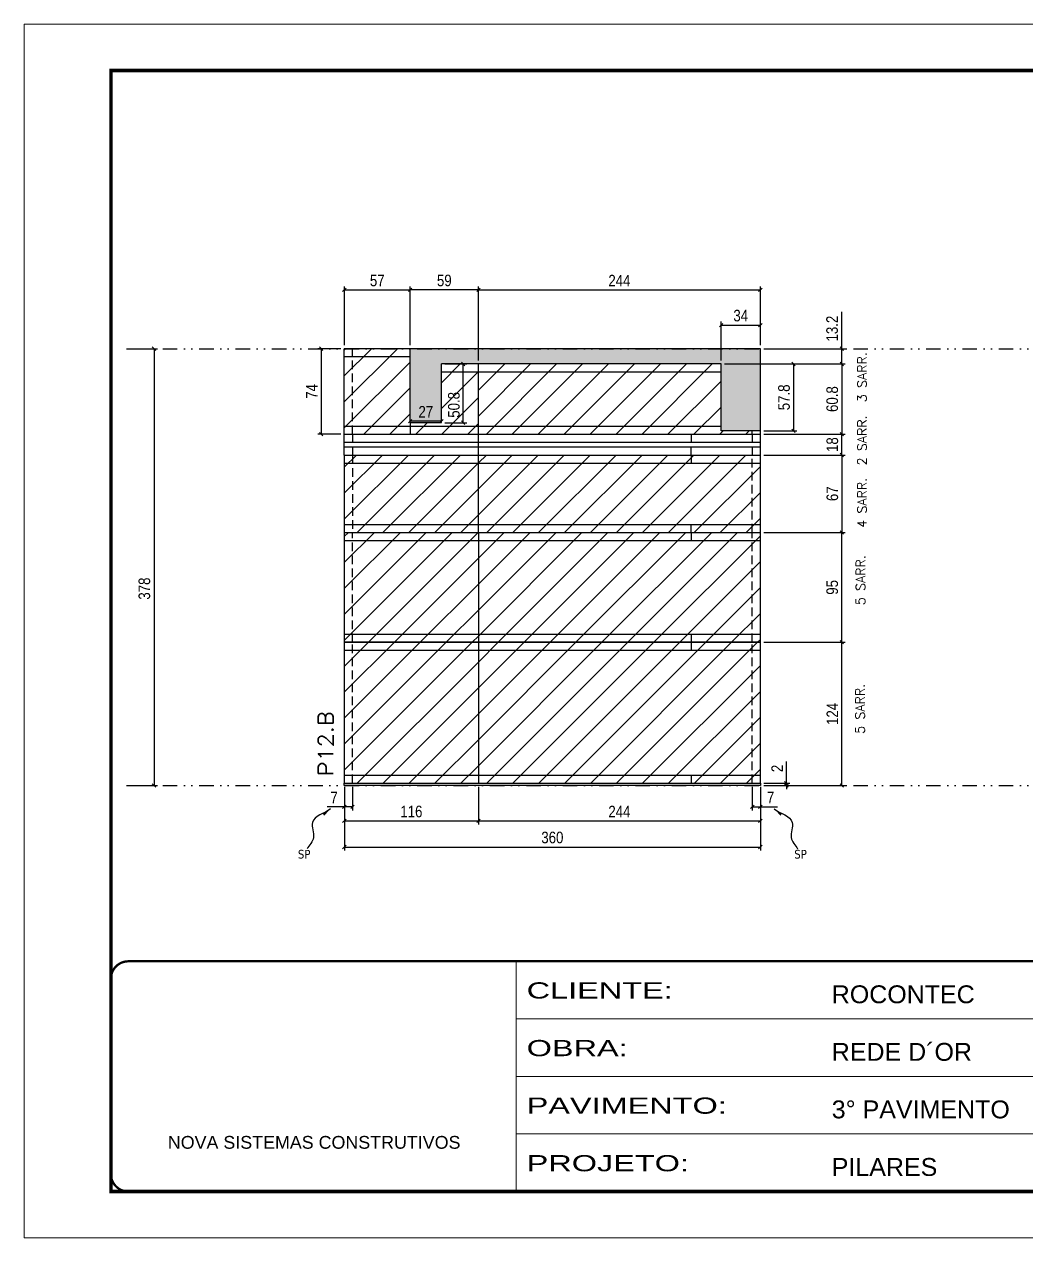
# Model space of a CAD drawing. Extents: x 2949 to 9203, y -16089 to 12527.
# Drawn here: x 6133 to 6999, y -2306 to -1256 of the extents above; entities that cross this region are included whole.
import ezdxf

# ---------------------------------------------------------------- set-up
doc = ezdxf.new("R2010")
doc.units = 0
for name, pattern in [('CONTINUO', [0]), ('DASHED', [0.75, 0.5, -0.25]), ('DIVIDE2', [0.625, 0.25, -0.125, 0, -0.125, 0, -0.125]), ('HIDDEN', [0.375, 0.25, -0.125])]:
    doc.linetypes.add(name, pattern=pattern)
for name, color, linetype in [('COTA', 241, 'Continuous'), ('cotas', 4, 'Continuous'), ('Nível', 160, 'Continuous'), ('Painéis', 200, 'Continuous'), ('SARR_2.2x7', 40, 'Continuous'), ('Sarrafo de Pressão', 42, 'HIDDEN'), ('texto', 7, 'Continuous')]:
    doc.layers.add(name, color=color, linetype=linetype)
for name, color, linetype, lineweight in [('Folhas', 255, 'Continuous', 9), ('Hachura', 251, 'Continuous', 9), ('SARRAFO DE PRESSAO', 251, 'DASHED', 9), ('Texto Seção', 7, 'Continuous', 15)]:
    doc.layers.add(name, color=color, linetype=linetype, lineweight=lineweight)
doc.styles.add('ARIAL', font='arial.ttf')
doc.styles.add('COTA TECNICA', font='techl___.ttf', dxfattribs={"height": 10})
doc.styles.add('COTA TECNICA-50', font='techl___.ttf', dxfattribs={"height": 10})
doc.styles.add('REGUA-120', font='ROMANS.shx', dxfattribs={"height": 15})
doc.styles.add('ROMANS', font='romans.shx')
doc.styles.get("Standard").update_dxf_attribs({"font": 'arial.ttf'})
doc.styles.add('Tecnologia', font='')
doc.styles.get('Tecnologia').set_extended_font_data('Forgotten Futurist')
doc.dimstyles.new('COTA PAINEL-50', dxfattribs={"dimtxt": 10, "dimasz": 3, "dimexe": 3, "dimexo": 3, "dimgap": 3, "dimtad": 1, "dimdec": 1, "dimzin": 12, "dimdsep": 46, "dimtxsty": 'COTA TECNICA-50', "dimblk1": 'OBLIQUE', "dimblk2": 'OBLIQUE', "dimsah": 1, "dimcen": 0.9, "dimclrd": 4, "dimclre": 4, "dimclrt": 240, "dimadec": 1, "dimazin": 3, "dimtfac": 1, "dimtdec": 1, "dimtmove": 0, "dimatfit": 3, "dimfxl": 1, "dimtolj": 1, "dimtzin": 12, "dimarcsym": 0})
doc.dimstyles.new('PAINEL', dxfattribs={"dimtxt": 10, "dimasz": 3, "dimexe": 3, "dimexo": 3, "dimgap": 3, "dimtad": 1, "dimdec": 1, "dimzin": 12, "dimdsep": 46, "dimtxsty": 'COTA TECNICA', "dimblk1": 'OBLIQUE', "dimblk2": 'OBLIQUE', "dimsah": 1, "dimcen": 0.9, "dimclrd": 4, "dimclre": 4, "dimclrt": 240, "dimadec": 1, "dimazin": 3, "dimtfac": 1, "dimtdec": 1, "dimtmove": 0, "dimatfit": 3, "dimfxl": 1, "dimtolj": 1, "dimtzin": 12, "dimarcsym": 0})
doc.dimstyles.get("Standard").update_dxf_attribs({"dimtxt": 0.18, "dimasz": 0.18, "dimexe": 0.18, "dimexo": 0.0625, "dimgap": 0.09, "dimtad": 0, "dimtih": 1, "dimtoh": 1, "dimdec": 4, "dimzin": 0, "dimdsep": 46, "dimtxsty": 'Standard', "dimcen": 0.09, "dimadec": 0, "dimazin": 0, "dimtfac": 1, "dimtdec": 4, "dimtofl": 0, "dimtmove": 0, "dimatfit": 3, "dimfxl": 1, "dimtolj": 1, "dimtzin": 0, "dimarcsym": 0})
pattern_1 = [(45, (-122874.967, -34199.222), (-11.2253202, 11.2253202), [])]
pattern_2 = [(45, (0, 3445.725), (-11.22532, 11.22532), [])]

# ---------------------------------------------------------------- blocks, each defined once
blk = doc.blocks.new('9999999999')
at = {"color": 30, "linetype": 'CONTINUO'}
for p, q in [((98564.6, 34230.2), (98564.6, 34429.4)), ((98564.6, 34379.6), (99584, 34379.6)), ((98564.6, 34329.8), (99488, 34329.8)), ((98564.6, 34280), (99488, 34280))]:
    blk.add_line(p, q, dxfattribs=at)
at = {"color": 30, "linetype": 'CONTINUO', "const_width": 2}
blk.add_lwpolyline([(99584, 34230.2), (99584, 34414.4, 0.414214), (99569, 34429.4), (98229, 34429.4, 0.414214), (98214, 34414.4), (98214, 34245.2, 0.414214), (98229, 34230.2), (99584, 34230.2)], format="xyb", dxfattribs=at)
at = {"layer": 'Folhas'}
blk.add_lwpolyline([(98139, 34190.2), (99624, 34190.2), (99624, 35240.2), (98139, 35240.2)], close=True, dxfattribs=at)
at = {"layer": 'Folhas', "color": 30, "const_width": 3}
blk.add_lwpolyline([(98214, 34230.2), (99584, 34230.2), (99584, 35200.2), (98214, 35200.2)], close=True, dxfattribs=at)
at = {"color": 7, "linetype": 'Continuous', "ltscale": 5, "style": 'ARIAL'}
for s, height, p in [('ROCONTEC', 15.48, (98837.7, 34393.1)), ('REDE D´OR', 15.48, (98837.7, 34343.3)), ('3° PAVIMENTO', 15.483, (98837.7, 34293.5)), ('NOVA SISTEMAS CONSTRUTIVOS', 11.059, (98263.2, 34267.2)), ('PILARES', 15.48, (98837.7, 34243.7))]:
    blk.add_text(s, height=height, dxfattribs=at).set_placement(p)
at = {"layer": 'Folhas', "color": 7, "style": 'Tecnologia', "width": 1.5}
for s, p in [('CLIENTE:', (98573.7, 34397.2)), ('OBRA:', (98573.7, 34347.3)), ('PAVIMENTO:', (98573.7, 34297.5)), ('PROJETO:', (98573.7, 34247.7))]:
    blk.add_text(s, height=14, dxfattribs=at).set_placement(p)
blk = doc.blocks.new('_Oblique')
at = {"color": 0, "linetype": 'ByBlock', "lineweight": -2}
blk.add_line((-0.5, -0.5), (0.5, 0.5), dxfattribs=at)
blk = doc.blocks.new('*D1510')
at = {"layer": 'cotas', "color": 4, "linetype": 'ByBlock', "lineweight": -2, "transparency": 16777216}
for p, q in [((6224, -1536.9), (6247.8, -1536.9)), ((6244.8, -1536.9), (6244.8, -1914.9)), ((6224, -1914.9), (6247.8, -1914.9))]:
    blk.add_line(p, q, dxfattribs=at)
at = {"layer": 'Defpoints', "color": 0, "linetype": 'ByBlock', "transparency": 16777216}
for p in [(6221, -1536.9), (6221, -1914.9), (6244.8, -1914.9)]:
    blk.add_point(p, dxfattribs=at)
at = {"layer": 'cotas', "color": 4, "linetype": 'ByBlock', "lineweight": -2, "transparency": 16777216, "xscale": 3, "yscale": 3, "zscale": 3}
for p, rotation in [((6244.8, -1536.9), 90), ((6244.8, -1914.9), 270)]:
    blk.add_blockref('_Oblique', p, dxfattribs=dict(at, rotation=rotation))
at = {"layer": 'cotas', "color": 240, "linetype": 'ByBlock', "transparency": 16777216, "insert": (6236.5, -1744.5), "char_height": 10, "attachment_point": 5, "rotation": 90, "style": 'COTA TECNICA'}
blk.add_mtext('\\A1;378', dxfattribs=at)
blk = doc.blocks.new('*D1515')
at = {"layer": 'COTA', "color": 4, "lineweight": -2, "transparency": 16777216}
for p, q in [((6409.5, -1915.9), (6409.5, -1971.1)), ((6769.5, -1915.9), (6769.5, -1971.1)), ((6409.5, -1968.1), (6769.5, -1968.1))]:
    blk.add_line(p, q, dxfattribs=at)
at = {"layer": 'Defpoints', "color": 0, "transparency": 16777216}
for p in [(6409.5, -1912.9), (6769.5, -1912.9), (6769.5, -1968.1)]:
    blk.add_point(p, dxfattribs=at)
at = {"layer": 'COTA', "color": 4, "lineweight": -2, "transparency": 16777216, "xscale": 3, "yscale": 3, "zscale": 3, "rotation": 180}
blk.add_blockref('_Oblique', (6409.5, -1968.1), dxfattribs=at)
at = {"layer": 'COTA', "color": 4, "lineweight": -2, "transparency": 16777216, "xscale": 3, "yscale": 3, "zscale": 3}
blk.add_blockref('_Oblique', (6769.5, -1968.1), dxfattribs=at)
at = {"layer": 'COTA', "color": 240, "transparency": 16777216, "insert": (6589.5, -1959.9), "char_height": 10, "attachment_point": 5, "style": 'COTA TECNICA'}
blk.add_mtext('\\A1;360', dxfattribs=at)
blk = doc.blocks.new('*D1516')
at = {"layer": 'COTA', "color": 4, "lineweight": -2, "transparency": 16777216}
for p, q in [((6409.5, -1917.9), (6409.5, -1936.4)), ((6416.5, -1915.9), (6416.5, -1936.4)), ((6409.5, -1933.4), (6394.7, -1933.4)), ((6416.5, -1933.4), (6409.5, -1933.4))]:
    blk.add_line(p, q, dxfattribs=at)
at = {"layer": 'Defpoints', "color": 0, "transparency": 16777216}
for p in [(6409.5, -1914.9), (6416.5, -1912.9), (6409.5, -1933.4)]:
    blk.add_point(p, dxfattribs=at)
at = {"layer": 'COTA', "color": 4, "lineweight": -2, "transparency": 16777216, "xscale": 3, "yscale": 3, "zscale": 3, "rotation": 180}
blk.add_blockref('_Oblique', (6409.5, -1933.4), dxfattribs=at)
at = {"layer": 'COTA', "color": 4, "lineweight": -2, "transparency": 16777216, "xscale": 3, "yscale": 3, "zscale": 3}
blk.add_blockref('_Oblique', (6416.5, -1933.4), dxfattribs=at)
at = {"layer": 'COTA', "color": 240, "transparency": 16777216, "insert": (6400.6, -1925.3), "char_height": 10, "attachment_point": 5, "style": 'COTA TECNICA-50'}
blk.add_mtext('\\A1;7', dxfattribs=at)
blk = doc.blocks.new('*D1517')
at = {"layer": 'COTA', "color": 4, "lineweight": -2, "transparency": 16777216}
for p, q in [((6762.5, -1915.9), (6762.5, -1936.4)), ((6769.5, -1917.9), (6769.5, -1936.4)), ((6762.5, -1933.4), (6769.5, -1933.4)), ((6769.5, -1933.4), (6784.2, -1933.4))]:
    blk.add_line(p, q, dxfattribs=at)
at = {"layer": 'Defpoints', "color": 0, "transparency": 16777216}
for p in [(6762.5, -1912.9), (6769.5, -1914.9), (6769.5, -1933.4)]:
    blk.add_point(p, dxfattribs=at)
at = {"layer": 'COTA', "color": 4, "lineweight": -2, "transparency": 16777216, "xscale": 3, "yscale": 3, "zscale": 3, "rotation": 180}
blk.add_blockref('_Oblique', (6762.5, -1933.4), dxfattribs=at)
at = {"layer": 'COTA', "color": 4, "lineweight": -2, "transparency": 16777216, "xscale": 3, "yscale": 3, "zscale": 3}
blk.add_blockref('_Oblique', (6769.5, -1933.4), dxfattribs=at)
at = {"layer": 'COTA', "color": 240, "transparency": 16777216, "insert": (6778.3, -1925.3), "char_height": 10, "attachment_point": 5, "style": 'COTA TECNICA-50'}
blk.add_mtext('\\A1;7', dxfattribs=at)
blk = doc.blocks.new('*D1518')
at = {"layer": 'COTA', "color": 4, "lineweight": -2, "transparency": 16777216}
for p, q in [((6772.5, -1790.9), (6842.9, -1790.9)), ((6839.9, -1914.9), (6839.9, -1790.9)), ((6772.5, -1914.9), (6842.9, -1914.9))]:
    blk.add_line(p, q, dxfattribs=at)
at = {"layer": 'Defpoints', "color": 0, "transparency": 16777216}
for p in [(6769.5, -1790.9), (6839.9, -1790.9), (6769.5, -1914.9)]:
    blk.add_point(p, dxfattribs=at)
at = {"layer": 'COTA', "color": 4, "lineweight": -2, "transparency": 16777216, "xscale": 3, "yscale": 3, "zscale": 3}
for p, rotation in [((6839.9, -1790.9), 90), ((6839.9, -1914.9), 270)]:
    blk.add_blockref('_Oblique', p, dxfattribs=dict(at, rotation=rotation))
at = {"layer": 'COTA', "color": 240, "transparency": 16777216, "insert": (6831.8, -1852.9), "char_height": 10, "attachment_point": 5, "rotation": 90, "style": 'COTA TECNICA-50'}
blk.add_mtext('\\A1;124', dxfattribs=at)
blk = doc.blocks.new('*D1519')
at = {"layer": 'COTA', "color": 4, "lineweight": -2, "transparency": 16777216}
for p, q in [((6792, -1912.9), (6792, -1894.1)), ((6772.5, -1912.9), (6795, -1912.9)), ((6772.5, -1914.9), (6795, -1914.9)), ((6792, -1914.9), (6792, -1912.9)), ((6792, -1914.9), (6792, -1917.9))]:
    blk.add_line(p, q, dxfattribs=at)
at = {"layer": 'Defpoints', "color": 0, "transparency": 16777216}
for p in [(6769.5, -1912.9), (6769.5, -1914.9), (6792, -1914.9)]:
    blk.add_point(p, dxfattribs=at)
at = {"layer": 'COTA', "color": 4, "lineweight": -2, "transparency": 16777216, "xscale": 3, "yscale": 3, "zscale": 3}
for p, rotation in [((6792, -1912.9), 270), ((6792, -1914.9), 90)]:
    blk.add_blockref('_Oblique', p, dxfattribs=dict(at, rotation=rotation))
at = {"layer": 'COTA', "color": 240, "transparency": 16777216, "insert": (6784, -1900.1), "char_height": 10, "attachment_point": 5, "rotation": 90, "style": 'COTA TECNICA-50'}
blk.add_mtext('\\A1;2', dxfattribs=at)
blk = doc.blocks.new('*D1520')
at = {"layer": 'COTA', "color": 4, "linetype": 'ByBlock', "lineweight": -2, "transparency": 16777216}
for p, q in [((6772.5, -1695.9), (6842.9, -1695.9)), ((6839.9, -1790.9), (6839.9, -1695.9)), ((6772.5, -1790.9), (6842.9, -1790.9))]:
    blk.add_line(p, q, dxfattribs=at)
at = {"layer": 'Defpoints', "color": 0, "linetype": 'ByBlock', "transparency": 16777216}
for p in [(6769.5, -1695.9), (6839.9, -1695.9), (6769.5, -1790.9)]:
    blk.add_point(p, dxfattribs=at)
at = {"layer": 'COTA', "color": 4, "linetype": 'ByBlock', "lineweight": -2, "transparency": 16777216, "xscale": 3, "yscale": 3, "zscale": 3}
for p, rotation in [((6839.9, -1695.9), 90), ((6839.9, -1790.9), 270)]:
    blk.add_blockref('_Oblique', p, dxfattribs=dict(at, rotation=rotation))
at = {"layer": 'COTA', "color": 240, "linetype": 'ByBlock', "transparency": 16777216, "insert": (6831.7, -1743.4), "char_height": 10, "attachment_point": 5, "rotation": 90, "style": 'COTA TECNICA'}
blk.add_mtext('\\A1;95', dxfattribs=at)
blk = doc.blocks.new('*D1531')
at = {"layer": 'COTA', "color": 4, "linetype": 'ByBlock', "lineweight": -2, "transparency": 16777216}
for p, q in [((6409.5, -1915.9), (6409.5, -1948.5)), ((6525.5, -1915.9), (6525.5, -1948.5)), ((6409.5, -1945.5), (6525.5, -1945.5))]:
    blk.add_line(p, q, dxfattribs=at)
at = {"layer": 'Defpoints', "color": 0, "linetype": 'ByBlock', "transparency": 16777216}
for p in [(6409.5, -1912.9), (6525.5, -1912.9), (6525.5, -1945.5)]:
    blk.add_point(p, dxfattribs=at)
at = {"layer": 'COTA', "color": 4, "linetype": 'ByBlock', "lineweight": -2, "transparency": 16777216, "xscale": 3, "yscale": 3, "zscale": 3, "rotation": 180}
blk.add_blockref('_Oblique', (6409.5, -1945.5), dxfattribs=at)
at = {"layer": 'COTA', "color": 4, "linetype": 'ByBlock', "lineweight": -2, "transparency": 16777216, "xscale": 3, "yscale": 3, "zscale": 3}
blk.add_blockref('_Oblique', (6525.5, -1945.5), dxfattribs=at)
at = {"layer": 'COTA', "color": 240, "linetype": 'ByBlock', "transparency": 16777216, "insert": (6467.5, -1937.4), "char_height": 10, "attachment_point": 5, "style": 'COTA TECNICA'}
blk.add_mtext('\\A1;116', dxfattribs=at)
blk = doc.blocks.new('*D1532')
at = {"layer": 'COTA', "color": 4, "linetype": 'ByBlock', "lineweight": -2, "transparency": 16777216}
for p, q in [((6525.5, -1915.9), (6525.5, -1948.5)), ((6769.5, -1917.9), (6769.5, -1948.5)), ((6525.5, -1945.5), (6769.5, -1945.5))]:
    blk.add_line(p, q, dxfattribs=at)
at = {"layer": 'Defpoints', "color": 0, "linetype": 'ByBlock', "transparency": 16777216}
for p in [(6525.5, -1912.9), (6769.5, -1914.9), (6769.5, -1945.5)]:
    blk.add_point(p, dxfattribs=at)
at = {"layer": 'COTA', "color": 4, "linetype": 'ByBlock', "lineweight": -2, "transparency": 16777216, "xscale": 3, "yscale": 3, "zscale": 3, "rotation": 180}
blk.add_blockref('_Oblique', (6525.5, -1945.5), dxfattribs=at)
at = {"layer": 'COTA', "color": 4, "linetype": 'ByBlock', "lineweight": -2, "transparency": 16777216, "xscale": 3, "yscale": 3, "zscale": 3}
blk.add_blockref('_Oblique', (6769.5, -1945.5), dxfattribs=at)
at = {"layer": 'COTA', "color": 240, "linetype": 'ByBlock', "transparency": 16777216, "insert": (6647.5, -1937.4), "char_height": 10, "attachment_point": 5, "style": 'COTA TECNICA'}
blk.add_mtext('\\A1;244', dxfattribs=at)
blk = doc.blocks.new('*D1533')
at = {"layer": 'COTA', "color": 4, "lineweight": -2, "transparency": 16777216}
for p, q in [((6772.5, -1628.9), (6842.9, -1628.9)), ((6839.9, -1628.9), (6839.9, -1695.9)), ((6772.5, -1695.9), (6842.9, -1695.9))]:
    blk.add_line(p, q, dxfattribs=at)
at = {"layer": 'Defpoints', "color": 0, "transparency": 16777216}
for p in [(6769.5, -1628.9), (6769.5, -1695.9), (6839.9, -1695.9)]:
    blk.add_point(p, dxfattribs=at)
at = {"layer": 'COTA', "color": 4, "lineweight": -2, "transparency": 16777216, "xscale": 3, "yscale": 3, "zscale": 3}
for p, rotation in [((6839.9, -1628.9), 90), ((6839.9, -1695.9), 270)]:
    blk.add_blockref('_Oblique', p, dxfattribs=dict(at, rotation=rotation))
at = {"layer": 'COTA', "color": 240, "transparency": 16777216, "insert": (6831.8, -1662.4), "char_height": 10, "attachment_point": 5, "rotation": 90, "style": 'COTA TECNICA'}
blk.add_mtext('\\A1;67', dxfattribs=at)
blk = doc.blocks.new('*D1536')
at = {"layer": 'COTA', "color": 4, "lineweight": -2, "transparency": 16777216}
for p, q in [((6738.5, -1550.1), (6842.9, -1550.1)), ((6839.9, -1550.1), (6839.9, -1610.9)), ((6772.5, -1610.9), (6842.9, -1610.9))]:
    blk.add_line(p, q, dxfattribs=at)
at = {"layer": 'Defpoints', "color": 0, "transparency": 16777216}
for p in [(6735.5, -1550.1), (6769.5, -1610.9), (6839.9, -1610.9)]:
    blk.add_point(p, dxfattribs=at)
at = {"layer": 'COTA', "color": 4, "lineweight": -2, "transparency": 16777216, "xscale": 3, "yscale": 3, "zscale": 3}
for p, rotation in [((6839.9, -1550.1), 90), ((6839.9, -1610.9), 270)]:
    blk.add_blockref('_Oblique', p, dxfattribs=dict(at, rotation=rotation))
at = {"layer": 'COTA', "color": 240, "transparency": 16777216, "insert": (6831.7, -1580.5), "char_height": 10, "attachment_point": 5, "rotation": 90, "style": 'COTA TECNICA-50'}
blk.add_mtext('\\A1;60.8', dxfattribs=at)
blk = doc.blocks.new('*D1537')
at = {"layer": 'COTA', "color": 4, "lineweight": -2, "transparency": 16777216}
for p, q in [((6839.9, -1536.9), (6839.9, -1505.1)), ((6772.5, -1536.9), (6842.9, -1536.9)), ((6839.9, -1550.1), (6839.9, -1536.9)), ((6738.5, -1550.1), (6842.9, -1550.1))]:
    blk.add_line(p, q, dxfattribs=at)
at = {"layer": 'Defpoints', "color": 0, "transparency": 16777216}
for p in [(6769.5, -1536.9), (6839.9, -1536.9), (6735.5, -1550.1)]:
    blk.add_point(p, dxfattribs=at)
at = {"layer": 'COTA', "color": 4, "lineweight": -2, "transparency": 16777216, "xscale": 3, "yscale": 3, "zscale": 3}
for p, rotation in [((6839.9, -1536.9), 90), ((6839.9, -1550.1), 270)]:
    blk.add_blockref('_Oblique', p, dxfattribs=dict(at, rotation=rotation))
at = {"layer": 'COTA', "color": 240, "transparency": 16777216, "insert": (6831.6, -1519.5), "char_height": 10, "attachment_point": 5, "rotation": 90, "style": 'COTA TECNICA-50'}
blk.add_mtext('\\A1;13.2', dxfattribs=at)
blk = doc.blocks.new('*D1538')
at = {"layer": 'COTA', "color": 4, "lineweight": -2, "transparency": 16777216}
for p, q in [((6738.5, -1550.1), (6801.1, -1550.1)), ((6798.1, -1550.1), (6798.1, -1607.9)), ((6772.5, -1607.9), (6801.1, -1607.9))]:
    blk.add_line(p, q, dxfattribs=at)
at = {"layer": 'Defpoints', "color": 0, "transparency": 16777216}
for p in [(6735.5, -1550.1), (6769.5, -1607.9), (6798.1, -1607.9)]:
    blk.add_point(p, dxfattribs=at)
at = {"layer": 'COTA', "color": 4, "lineweight": -2, "transparency": 16777216, "xscale": 3, "yscale": 3, "zscale": 3}
for p, rotation in [((6798.1, -1550.1), 90), ((6798.1, -1607.9), 270)]:
    blk.add_blockref('_Oblique', p, dxfattribs=dict(at, rotation=rotation))
at = {"layer": 'COTA', "color": 240, "transparency": 16777216, "insert": (6790, -1579), "char_height": 10, "attachment_point": 5, "rotation": 90, "style": 'COTA TECNICA-50'}
blk.add_mtext('\\A1;57.8', dxfattribs=at)
blk = doc.blocks.new('*D1539')
at = {"layer": 'COTA', "color": 4, "lineweight": -2, "transparency": 16777216}
for p, q in [((6525.5, -1547.1), (6525.5, -1483)), ((6525.5, -1486), (6769.5, -1486)), ((6769.5, -1533.9), (6769.5, -1483))]:
    blk.add_line(p, q, dxfattribs=at)
at = {"layer": 'Defpoints', "color": 0, "transparency": 16777216}
for p in [(6769.5, -1486), (6769.5, -1536.9), (6525.5, -1550.1)]:
    blk.add_point(p, dxfattribs=at)
at = {"layer": 'COTA', "color": 4, "lineweight": -2, "transparency": 16777216, "xscale": 3, "yscale": 3, "zscale": 3, "rotation": 180}
blk.add_blockref('_Oblique', (6525.5, -1486), dxfattribs=at)
at = {"layer": 'COTA', "color": 4, "lineweight": -2, "transparency": 16777216, "xscale": 3, "yscale": 3, "zscale": 3}
blk.add_blockref('_Oblique', (6769.5, -1486), dxfattribs=at)
at = {"layer": 'COTA', "color": 240, "transparency": 16777216, "insert": (6647.5, -1478), "char_height": 10, "attachment_point": 5, "style": 'COTA TECNICA-50'}
blk.add_mtext('\\A1;244', dxfattribs=at)
blk = doc.blocks.new('*D1540')
at = {"layer": 'COTA', "color": 4, "lineweight": -2, "transparency": 16777216}
for p, q in [((6735.5, -1547.1), (6735.5, -1513.5)), ((6735.5, -1516.5), (6769.5, -1516.5)), ((6769.5, -1533.9), (6769.5, -1513.5))]:
    blk.add_line(p, q, dxfattribs=at)
at = {"layer": 'Defpoints', "color": 0, "transparency": 16777216}
for p in [(6769.5, -1516.5), (6769.5, -1536.9), (6735.5, -1550.1)]:
    blk.add_point(p, dxfattribs=at)
at = {"layer": 'COTA', "color": 4, "lineweight": -2, "transparency": 16777216, "xscale": 3, "yscale": 3, "zscale": 3, "rotation": 180}
blk.add_blockref('_Oblique', (6735.5, -1516.5), dxfattribs=at)
at = {"layer": 'COTA', "color": 4, "lineweight": -2, "transparency": 16777216, "xscale": 3, "yscale": 3, "zscale": 3}
blk.add_blockref('_Oblique', (6769.5, -1516.5), dxfattribs=at)
at = {"layer": 'COTA', "color": 240, "transparency": 16777216, "insert": (6752.5, -1508.3), "char_height": 10, "attachment_point": 5, "style": 'COTA TECNICA-50'}
blk.add_mtext('\\A1;34', dxfattribs=at)
blk = doc.blocks.new('*D2504')
at = {"layer": 'COTA', "color": 4, "lineweight": -2, "transparency": 16777216}
for p, q in [((6466.5, -1533.9), (6466.5, -1483)), ((6525.5, -1486), (6466.5, -1486)), ((6525.5, -1547.1), (6525.5, -1483))]:
    blk.add_line(p, q, dxfattribs=at)
at = {"layer": 'Defpoints', "color": 0, "transparency": 16777216}
for p in [(6466.5, -1486), (6466.5, -1536.9), (6525.5, -1550.1)]:
    blk.add_point(p, dxfattribs=at)
at = {"layer": 'COTA', "color": 4, "lineweight": -2, "transparency": 16777216, "xscale": 3, "yscale": 3, "zscale": 3, "rotation": 180}
blk.add_blockref('_Oblique', (6466.5, -1486), dxfattribs=at)
at = {"layer": 'COTA', "color": 4, "lineweight": -2, "transparency": 16777216, "xscale": 3, "yscale": 3, "zscale": 3}
blk.add_blockref('_Oblique', (6525.5, -1486), dxfattribs=at)
at = {"layer": 'COTA', "color": 240, "transparency": 16777216, "insert": (6496, -1477.9), "char_height": 10, "attachment_point": 5, "style": 'COTA TECNICA-50'}
blk.add_mtext('\\A1;59', dxfattribs=at)
blk = doc.blocks.new('*D2505')
at = {"layer": 'COTA', "color": 4, "lineweight": -2, "transparency": 16777216}
for p, q in [((6409.5, -1533.9), (6409.5, -1483)), ((6409.5, -1486), (6466.5, -1486)), ((6466.5, -1533.9), (6466.5, -1483))]:
    blk.add_line(p, q, dxfattribs=at)
at = {"layer": 'Defpoints', "color": 0, "transparency": 16777216}
for p in [(6466.5, -1486), (6409.5, -1536.9), (6466.5, -1536.9)]:
    blk.add_point(p, dxfattribs=at)
at = {"layer": 'COTA', "color": 4, "lineweight": -2, "transparency": 16777216, "xscale": 3, "yscale": 3, "zscale": 3, "rotation": 180}
blk.add_blockref('_Oblique', (6409.5, -1486), dxfattribs=at)
at = {"layer": 'COTA', "color": 4, "lineweight": -2, "transparency": 16777216, "xscale": 3, "yscale": 3, "zscale": 3}
blk.add_blockref('_Oblique', (6466.5, -1486), dxfattribs=at)
at = {"layer": 'COTA', "color": 240, "transparency": 16777216, "insert": (6438, -1477.9), "char_height": 10, "attachment_point": 5, "style": 'COTA TECNICA-50'}
blk.add_mtext('\\A1;57', dxfattribs=at)
blk = doc.blocks.new('*D2506')
at = {"layer": 'COTA', "color": 4, "lineweight": -2, "transparency": 16777216}
for p, q in [((6466.5, -1597.9), (6466.5, -1596.6)), ((6493.5, -1599.6), (6466.5, -1599.6)), ((6493.5, -1597.9), (6493.5, -1596.6))]:
    blk.add_line(p, q, dxfattribs=at)
at = {"layer": 'Defpoints', "color": 0, "transparency": 16777216}
for p in [(6466.5, -1599.6), (6466.5, -1600.9), (6493.5, -1600.9)]:
    blk.add_point(p, dxfattribs=at)
at = {"layer": 'COTA', "color": 4, "lineweight": -2, "transparency": 16777216, "xscale": 3, "yscale": 3, "zscale": 3, "rotation": 180}
blk.add_blockref('_Oblique', (6466.5, -1599.6), dxfattribs=at)
at = {"layer": 'COTA', "color": 4, "lineweight": -2, "transparency": 16777216, "xscale": 3, "yscale": 3, "zscale": 3}
blk.add_blockref('_Oblique', (6493.5, -1599.6), dxfattribs=at)
at = {"layer": 'COTA', "color": 240, "transparency": 16777216, "insert": (6480, -1591.5), "char_height": 10, "attachment_point": 5, "style": 'COTA TECNICA-50'}
blk.add_mtext('\\A1;27', dxfattribs=at)
blk = doc.blocks.new('*D2507')
at = {"layer": 'COTA', "color": 4, "lineweight": -2, "transparency": 16777216}
for p, q in [((6496.5, -1550.1), (6515.4, -1550.1)), ((6512.4, -1600.9), (6512.4, -1550.1)), ((6496.5, -1600.9), (6515.4, -1600.9))]:
    blk.add_line(p, q, dxfattribs=at)
at = {"layer": 'Defpoints', "color": 0, "transparency": 16777216}
for p in [(6493.5, -1550.1), (6512.4, -1550.1), (6493.5, -1600.9)]:
    blk.add_point(p, dxfattribs=at)
at = {"layer": 'COTA', "color": 4, "lineweight": -2, "transparency": 16777216, "xscale": 3, "yscale": 3, "zscale": 3}
for p, rotation in [((6512.4, -1550.1), 90), ((6512.4, -1600.9), 270)]:
    blk.add_blockref('_Oblique', p, dxfattribs=dict(at, rotation=rotation))
at = {"layer": 'COTA', "color": 240, "transparency": 16777216, "insert": (6504.3, -1585.5), "char_height": 10, "attachment_point": 5, "rotation": 90, "style": 'COTA TECNICA-50'}
blk.add_mtext('\\A1;50.8', dxfattribs=at)
blk = doc.blocks.new('*D2508')
at = {"layer": 'COTA', "color": 4, "lineweight": -2, "transparency": 16777216}
for p, q in [((6406.5, -1536.9), (6386.5, -1536.9)), ((6389.5, -1536.9), (6389.5, -1610.9)), ((6406.5, -1610.9), (6386.5, -1610.9))]:
    blk.add_line(p, q, dxfattribs=at)
at = {"layer": 'Defpoints', "color": 0, "transparency": 16777216}
for p in [(6409.5, -1536.9), (6389.5, -1610.9), (6409.5, -1610.9)]:
    blk.add_point(p, dxfattribs=at)
at = {"layer": 'COTA', "color": 4, "lineweight": -2, "transparency": 16777216, "xscale": 3, "yscale": 3, "zscale": 3}
for p, rotation in [((6389.5, -1536.9), 90), ((6389.5, -1610.9), 270)]:
    blk.add_blockref('_Oblique', p, dxfattribs=dict(at, rotation=rotation))
at = {"layer": 'COTA', "color": 240, "transparency": 16777216, "insert": (6381.4, -1573.9), "char_height": 10, "attachment_point": 5, "rotation": 90, "style": 'COTA TECNICA-50'}
blk.add_mtext('\\A1;74', dxfattribs=at)
blk = doc.blocks.new('*D2820')
at = {"layer": 'COTA', "color": 4, "lineweight": -2, "transparency": 16777216}
for p, q in [((6772.5, -1610.9), (6842.9, -1610.9)), ((6839.9, -1628.9), (6839.9, -1610.9)), ((6772.5, -1628.9), (6842.9, -1628.9))]:
    blk.add_line(p, q, dxfattribs=at)
at = {"layer": 'Defpoints', "color": 0, "transparency": 16777216}
for p in [(6769.5, -1610.9), (6839.9, -1610.9), (6769.5, -1628.9)]:
    blk.add_point(p, dxfattribs=at)
at = {"layer": 'COTA', "color": 4, "lineweight": -2, "transparency": 16777216, "xscale": 3, "yscale": 3, "zscale": 3}
for p, rotation in [((6839.9, -1610.9), 90), ((6839.9, -1628.9), 270)]:
    blk.add_blockref('_Oblique', p, dxfattribs=dict(at, rotation=rotation))
at = {"layer": 'COTA', "color": 240, "transparency": 16777216, "insert": (6831.8, -1619.9), "char_height": 10, "attachment_point": 5, "rotation": 90, "style": 'COTA TECNICA-50'}
blk.add_mtext('\\A1;18', dxfattribs=at)

msp = doc.modelspace()

# ---------------------------------------------------------------- hatches: boundary and pattern name
at = {"layer": 'COTA', "linetype": 'ByBlock'}
h = msp.add_hatch(dxfattribs=at)
h.set_pattern_fill('AR-CONC', color=256, scale=0.03)
h.set_pattern_definition([(50, (0, 3463.7253), (5.46554, -0.4781726), [0.5715, -6.2865]), (355, (0, 3463.7253), (-1.0573026, 5.7317054), [0.4572, -5.0292175]), (100.451445, (0.4555, 3463.6855), (4.4082374, 5.2535326), [0.4857003, -5.3427073]), (46.1842, (0, 3465.249), (8.132371, -1.26127), [0.85725, -9.42975]), (96.63556, (0.678, 3465.144), (7.122124, 7.422784), [0.728551, -8.014068]), (351.18415, (0, 3465.249), (7.122124, 7.422784), [0.685799, -7.543792]), (21, (0.762, 3464.8683), (4.5484317, -3.067956), [0.5715, -6.2865]), (326, (0.762, 3464.8683), (1.854061, 5.525639), [0.4572, -5.0292]), (71.451445, (1.141, 3464.6127), (6.4024926, 2.457683), [0.4857003, -5.342698]), (37.5, (0, 3463.7253), (0.0926581, 2.53665117), [0, -4.96824, 0, -5.1054, 0, -5.04825]), (7.5, (0, 3463.7253), (2.0045899, 3.00541724), [0, -2.91084, 0, -4.85394, 0, -1.92405]), (327.5, (-1.6993, 3463.7253), (4.06771786, -0.1718623), [0, -1.905, 0, -5.9436, 0, -7.8867]), (317.5, (-2.4613, 3463.7253), (4.4438754, 0.7627947), [0, -2.4765, 0, -3.94716, 0, -5.6007])])
h.paths.add_polyline_path([(6466.47, -1600.88), (6493.47, -1600.88), (6493.47, -1550.08), (6735.47, -1550.08), (6735.47, -1607.88), (6769.47, -1607.88), (6769.47, -1536.88), (6466.47, -1536.88)])
at = {"layer": 'Hachura'}
h = msp.add_hatch(dxfattribs=at)
h.set_pattern_fill('ANSI31', color=256, scale=5)
h.paths.add_polyline_path([(6466.47, -1536.88), (6409.47, -1536.88), (6409.47, -1580.88), (6409.47, -1610.88), (6466.47, -1610.88), (6466.47, -1600.88)])
h = msp.add_hatch(dxfattribs=at)
h.set_pattern_fill('ANSI31', color=256, scale=5)
h.paths.add_polyline_path([(6525.47, -1550.08), (6493.47, -1550.08), (6493.47, -1600.88), (6466.47, -1600.88), (6466.47, -1610.88), (6525.47, -1610.88)])
h = msp.add_hatch(dxfattribs=at)
h.set_pattern_fill('ANSI31', color=256, scale=5)
h.set_pattern_definition([(45, (0, 3463.725), (-11.22532, 11.22532), [])])
h.paths.add_polyline_path([(6525.47, -1550.08), (6525.47, -1610.88), (6769.47, -1610.88), (6769.47, -1607.88), (6735.47, -1607.88), (6735.47, -1550.08)])
h = msp.add_hatch(dxfattribs=at)
h.set_pattern_fill('ANSI31', color=256, scale=5)
h.set_pattern_definition(pattern_2)
h.paths.add_polyline_path([(6409.47, -1628.88), (6409.47, -1695.88), (6525.47, -1695.88), (6525.47, -1628.88)])
h = msp.add_hatch(dxfattribs=at)
h.set_pattern_fill('ANSI31', color=256, scale=5)
h.set_pattern_definition(pattern_2)
h.paths.add_polyline_path([(6525.47, -1628.88), (6525.47, -1695.88), (6769.47, -1695.88), (6769.47, -1628.88)])
at = {"layer": 'Hachura', "linetype": 'ByBlock'}
h = msp.add_hatch(dxfattribs=at)
h.set_pattern_fill('ANSI31', color=256, scale=5)
h.set_pattern_definition(pattern_1)
h.paths.add_polyline_path([(6525.47, -1695.88), (6409.47, -1695.88), (6409.47, -1790.88), (6525.47, -1790.88)])
h = msp.add_hatch(dxfattribs=at)
h.set_pattern_fill('ANSI31', color=256, scale=5)
h.set_pattern_definition(pattern_1)
h.paths.add_polyline_path([(6769.47, -1695.88), (6525.47, -1695.88), (6525.47, -1790.88), (6769.47, -1790.88)])
h = msp.add_hatch(dxfattribs=at)
h.set_pattern_fill('ANSI31', color=256, scale=5)
h.set_pattern_definition(pattern_1)
h.paths.add_polyline_path([(6409.47, -1790.88), (6409.47, -1912.88), (6525.47, -1912.88), (6525.47, -1790.88)])
h = msp.add_hatch(dxfattribs=at)
h.set_pattern_fill('ANSI31', color=256, scale=5)
h.set_pattern_definition(pattern_1)
h.paths.add_polyline_path([(6525.47, -1790.88), (6525.47, -1912.88), (6769.47, -1912.88), (6769.47, -1790.88)])

# ---------------------------------------------------------------- linework, layer by layer
at = {"layer": 'COTA', "linetype": 'ByBlock'}
for p, q in [((6769.47, -1536.88), (6466.47, -1536.88)), ((6769.47, -1607.88), (6769.47, -1536.88))]:
    msp.add_line(p, q, dxfattribs=at)
at = {"layer": 'Nível', "color": 4, "linetype": 'DIVIDE2', "ltscale": 50}
for p, q in [((6221.03, -1536.88), (7577.53, -1536.88)), ((6221.03, -1914.88), (7577.53, -1914.88))]:
    msp.add_line(p, q, dxfattribs=at)
at = {"layer": 'Painéis'}
for p, q in [((6409.47, -1580.88), (6409.47, -1536.88)), ((6466.47, -1536.88), (6409.47, -1536.88)), ((6466.47, -1600.88), (6466.47, -1536.88)), ((6735.47, -1550.08), (6493.47, -1550.08)), ((6493.47, -1600.88), (6493.47, -1550.08)), ((6525.47, -1695.88), (6525.47, -1550.43)), ((6735.47, -1607.88), (6735.47, -1550.08)), ((6409.47, -1610.88), (6409.47, -1580.88)), ((6409.47, -1580.88), (6409.47, -1580.88)), ((6466.47, -1600.88), (6493.47, -1600.88)), ((6466.47, -1600.88), (6466.47, -1610.88)), ((6409.47, -1610.88), (6769.47, -1610.88)), ((6409.47, -1628.88), (6409.47, -1610.88)), ((6769.47, -1607.88), (6735.47, -1607.88)), ((6769.47, -1610.88), (6769.47, -1607.88)), ((6769.47, -1628.88), (6769.47, -1610.88)), ((6409.47, -1628.88), (6409.47, -1695.88)), ((6409.47, -1628.88), (6769.47, -1628.88)), ((6769.47, -1695.88), (6769.47, -1628.88)), ((6409.47, -1695.88), (6409.47, -1912.88)), ((6409.47, -1695.88), (6769.47, -1695.88)), ((6525.47, -1695.88), (6525.47, -1912.88)), ((6769.47, -1912.88), (6769.47, -1695.88)), ((6769.47, -1790.88), (6409.47, -1790.88)), ((6409.47, -1790.88), (6769.47, -1790.88)), ((6409.47, -1912.88), (6769.47, -1912.88))]:
    msp.add_line(p, q, dxfattribs=at)
msp.add_lwpolyline([(6409.47, -1912.88), (6769.47, -1912.88), (6769.47, -1914.88), (6409.47, -1914.88)], close=True, dxfattribs=at)
at = {"layer": 'SARR_2.2x7'}
for p, q in [((6466.47, -1543.88), (6409.47, -1543.88)), ((6525.47, -1557.08), (6493.47, -1557.08)), ((6735.47, -1557.08), (6525.47, -1557.08)), ((6409.47, -1603.88), (6525.47, -1603.88)), ((6525.47, -1603.88), (6735.47, -1603.88)), ((6709.47, -1610.88), (6709.47, -1617.88)), ((6409.47, -1617.88), (6709.47, -1617.88)), ((6409.47, -1621.88), (6709.47, -1621.88)), ((6709.47, -1617.88), (6769.47, -1617.88)), ((6709.47, -1621.88), (6769.47, -1621.88)), ((6709.47, -1628.88), (6709.47, -1621.88)), ((6409.47, -1635.88), (6709.47, -1635.88)), ((6709.47, -1628.88), (6709.47, -1635.88)), ((6709.47, -1635.88), (6769.47, -1635.88)), ((6409.47, -1688.88), (6709.47, -1688.88)), ((6709.47, -1688.88), (6769.47, -1688.88)), ((6709.47, -1695.88), (6709.47, -1688.88)), ((6709.47, -1695.88), (6709.47, -1702.88)), ((6409.47, -1702.88), (6709.47, -1702.88)), ((6709.47, -1702.88), (6769.47, -1702.88)), ((6409.47, -1783.88), (6709.47, -1783.88)), ((6709.47, -1783.88), (6769.47, -1783.88)), ((6709.47, -1783.88), (6709.47, -1790.88)), ((6709.47, -1790.88), (6709.47, -1797.88)), ((6409.47, -1797.88), (6709.47, -1797.88)), ((6709.47, -1797.88), (6769.47, -1797.88)), ((6409.47, -1905.88), (6709.47, -1905.88)), ((6709.47, -1905.88), (6769.47, -1905.88)), ((6709.47, -1905.88), (6709.47, -1912.88))]:
    msp.add_line(p, q, dxfattribs=at)
at = {"layer": 'Sarrafo de Pressão', "ltscale": 30}
for p, q in [((6416.47, -1610.88), (6416.47, -1536.88)), ((6416.47, -1610.88), (6416.47, -1628.88)), ((6762.47, -1610.88), (6762.47, -1607.88)), ((6762.47, -1610.88), (6762.47, -1628.88)), ((6416.47, -1628.88), (6416.47, -1695.88)), ((6762.47, -1695.88), (6762.47, -1628.88)), ((6416.47, -1790.88), (6416.47, -1695.88)), ((6762.47, -1790.88), (6762.47, -1695.88)), ((6416.47, -1912.88), (6416.47, -1790.88)), ((6762.47, -1912.88), (6762.47, -1790.88))]:
    msp.add_line(p, q, dxfattribs=at)

# ---------------------------------------------------------------- block references
at = {"layer": 'SARRAFO DE PRESSAO', "color": 6, "linetype": 'ByBlock'}
msp.add_blockref('9999999999', (-92006.44, -36496.37), dxfattribs=at)

# ---------------------------------------------------------------- texts
at = {"layer": 'texto', "color": 0, "char_height": 7.5, "attachment_point": 5}
for insert in [(6374.7, -1974.37), (6804.25, -1974.37)]:
    msp.add_mtext('{\\fTahoma|b0|i0|c0|p34;\\C4;SP}', dxfattribs=dict(at, insert=insert))
at = {"layer": 'Texto Seção', "linetype": 'Continuous', "style": 'ROMANS'}
for s, p in [('3 SARR.', (6861.47, -1583.2)), ('2 SARR.', (6861.47, -1637.86)), ('4 SARR.', (6861.47, -1691.9)), ('5 SARR.', (6860.17, -1758.85)), ('5 SARR.', (6859.75, -1870.17))]:
    msp.add_text(s, height=8, rotation=90, dxfattribs=at).set_placement(p)
at = {"layer": 'Texto Seção', "style": 'REGUA-120', "width": 1.1}
msp.add_text('P12.B', height=13, rotation=90, dxfattribs=at).set_placement((6399.89, -1906.99))

# ---------------------------------------------------------------- dimensions: what is measured, and where the dimension line sits
at = {"layer": 'COTA'}
for base, p1, p2, picture, middle in [((6466.47, -1486.04), (6409.47, -1536.88), (6466.47, -1536.88), '*D2505', (6437.97, -1477.93)), ((6466.47, -1486.04), (6525.47, -1550.08), (6466.47, -1536.88), '*D2504', (6495.97, -1477.9)), ((6769.47, -1486.04), (6525.47, -1550.08), (6769.47, -1536.88), '*D1539', (6647.47, -1477.97)), ((6769.47, -1516.53), (6735.47, -1550.08), (6769.47, -1536.88), '*D1540', (6752.47, -1508.31)), ((6466.47, -1599.59), (6493.47, -1600.88), (6466.47, -1600.88), '*D2506', (6479.97, -1591.51)), ((6769.47, -1933.39), (6762.47, -1912.88), (6769.47, -1914.88), '*D1517', (6778.34, -1925.32))]:
    dim = msp.add_linear_dim(base=base, p1=p1, p2=p2, dimstyle='COTA PAINEL-50', dxfattribs=at)
    dim.commit()
    dim.dimension.update_dxf_attribs({"geometry": picture, "text_midpoint": middle})
for base, p1, p2, angle, dimstyle, picture, middle in [((6839.87, -1536.88), (6735.47, -1550.08), (6769.47, -1536.88), 90, 'COTA PAINEL-50', '*D1537', (6831.65, -1519.52)), ((6389.47, -1610.88), (6409.47, -1536.88), (6409.47, -1610.88), 90, 'COTA PAINEL-50', '*D2508', (6381.4, -1573.88)), ((6839.87, -1610.88), (6735.47, -1550.08), (6769.47, -1610.88), 90, 'COTA PAINEL-50', '*D1536', (6831.74, -1580.48)), ((6798.12, -1607.88), (6735.47, -1550.08), (6769.47, -1607.88), 90, 'COTA PAINEL-50', '*D1538', (6789.99, -1578.98)), ((6839.87, -1610.88), (6769.47, -1628.88), (6769.47, -1610.88), 90, 'COTA PAINEL-50', '*D2820', (6831.77, -1619.88)), ((6839.87, -1695.88), (6769.47, -1628.88), (6769.47, -1695.88), 90, 'PAINEL', '*D1533', (6831.76, -1662.38)), ((6839.87, -1790.88), (6769.47, -1914.88), (6769.47, -1790.88), 90, 'COTA PAINEL-50', '*D1518', (6831.79, -1852.88)), ((6409.47, -1933.39), (6416.47, -1912.88), (6409.47, -1914.88), 180, 'COTA PAINEL-50', '*D1516', (6400.61, -1925.32))]:
    dim = msp.add_linear_dim(base=base, p1=p1, p2=p2, angle=angle, dimstyle=dimstyle, dxfattribs=at)
    dim.commit()
    dim.dimension.update_dxf_attribs({"geometry": picture, "text_midpoint": middle})
for base, p1, p2, picture, middle in [((6512.43, -1550.08), (6493.47, -1600.88), (6493.47, -1550.08), '*D2507', (6512.43, -1585.48)), ((6792, -1914.88), (6769.47, -1912.88), (6769.47, -1914.88), '*D1519', (6792, -1900.14))]:
    dim = msp.add_linear_dim(base=base, p1=p1, p2=p2, angle=90, dimstyle='COTA PAINEL-50', dxfattribs=at)
    dim.commit()
    dim.dimension.update_dxf_attribs({"geometry": picture, "text_midpoint": middle, "dimtype": 160})
at = {"layer": 'COTA', "linetype": 'ByBlock'}
dim = msp.add_linear_dim(base=(6839.87, -1695.88), p1=(6769.47, -1790.88), p2=(6769.47, -1695.88), angle=90, dimstyle='PAINEL', override={"dimtmove": 1}, dxfattribs=at)
dim.commit()
dim.dimension.update_dxf_attribs({"geometry": '*D1520', "text_midpoint": (6831.73, -1743.38)})
at = {"layer": 'COTA'}
dim = msp.add_linear_dim(base=(6769.47, -1968.07), p1=(6409.47, -1912.88), p2=(6769.47, -1912.88), dimstyle='PAINEL', override={"dimarcsym": 2}, dxfattribs=at)
dim.commit()
dim.dimension.update_dxf_attribs({"geometry": '*D1515', "text_midpoint": (6589.47, -1959.85)})
at = {"layer": 'COTA', "linetype": 'ByBlock'}
dim = msp.add_linear_dim(base=(6525.47, -1945.48), p1=(6409.47, -1912.88), p2=(6525.47, -1912.88), dimstyle='PAINEL', dxfattribs=at)
dim.commit()
dim.dimension.update_dxf_attribs({"geometry": '*D1531', "text_midpoint": (6467.47, -1937.38)})
dim = msp.add_linear_dim(base=(6769.47, -1945.48), p1=(6525.47, -1912.88), p2=(6769.47, -1914.88), dimstyle='PAINEL', override={"dimtmove": 1}, dxfattribs=at)
dim.commit()
dim.dimension.update_dxf_attribs({"geometry": '*D1532', "text_midpoint": (6647.47, -1937.41)})
at = {"layer": 'cotas', "linetype": 'ByBlock'}
dim = msp.add_linear_dim(base=(6244.75, -1914.88), p1=(6221.03, -1536.88), p2=(6221.03, -1914.88), angle=90, dimstyle='PAINEL', dxfattribs=at)
dim.commit()
dim.dimension.update_dxf_attribs({"geometry": '*D1510', "text_midpoint": (6244.75, -1744.52), "dimtype": 160})

# ---------------------------------------------------------------- leaders
at = {"layer": 'COTA', "path_type": 1}
for points in [[(6397.64, -1935.06), (6381.86, -1946.9), (6382.78, -1959.91), (6377.23, -1969.69)], [(6781.3, -1935.06), (6797.09, -1946.9), (6796.16, -1959.91), (6801.72, -1969.69)]]:
    msp.add_leader(points, dimstyle='Standard', override={"dimasz": 8}, dxfattribs=at)

doc.saveas('drawing.dxf')
